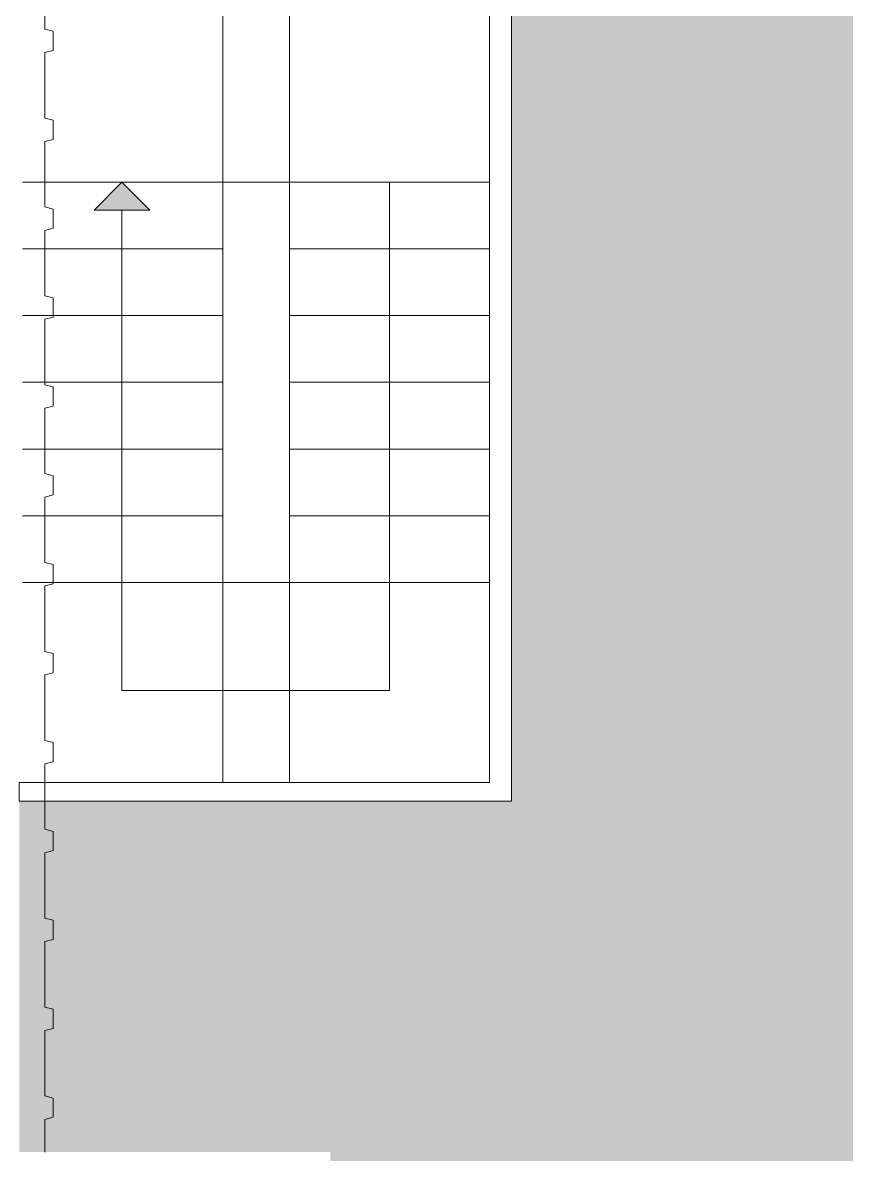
# Model space of a CAD drawing. Header units: millimetres. Extents: x 141848 to 1648660, y -465012 to -151356.
# Drawn here: x 244226 to 247932, y -253406 to -248314 of the extents above; entities that cross this region are included whole.
import ezdxf

# ---------------------------------------------------------------- set-up
doc = ezdxf.new("R2010")
doc.units = ezdxf.units.MM
doc.header["$MEASUREMENT"] = 0
for name, color, linetype in [('ASSIETTE', 7, 'Continuous'), ('Sols_ Dalles', 7, 'Continuous'), ('Structure - Murs extérieurs', 7, 'Continuous')]:
    doc.layers.add(name, color=color, linetype=linetype)

# ---------------------------------------------------------------- blocks, each defined once
blk = doc.blocks.new('Tôle profilée 25_10')
at = {"color": 7, "linetype": 'Continuous', "lineweight": 5}
for p, q in [((0, 5200), (0, 5052.775)), ((0, 5052.775), (-38, 5043.25)), ((-38, 5043.25), (-38, 4956.75)), ((-38, 4956.75), (0, 4947.225)), ((0, 4947.225), (0, 4800)), ((0, 4800), (0, 4652.775)), ((0, 4652.775), (-38, 4643.25)), ((-38, 4643.25), (-38, 4556.75)), ((-38, 4556.75), (0, 4547.225)), ((0, 4547.225), (0, 4400)), ((0, 4400), (0, 4252.775)), ((0, 4252.775), (-38, 4243.25)), ((-38, 4243.25), (-38, 4156.75)), ((-38, 4156.75), (0, 4147.225)), ((0, 4147.225), (0, 4000)), ((0, 4000), (0, 3852.775)), ((0, 3852.775), (-38, 3843.25)), ((-38, 3843.25), (-38, 3756.75)), ((-38, 3756.75), (0, 3747.225)), ((0, 3747.225), (0, 3600)), ((0, 3600), (0, 3452.775)), ((0, 3452.775), (-38, 3443.25)), ((-38, 3443.25), (-38, 3356.75)), ((-38, 3356.75), (0, 3347.225)), ((0, 3347.225), (0, 3200)), ((0, 3200), (0, 3052.775)), ((0, 3052.775), (-38, 3043.25)), ((-38, 3043.25), (-38, 2956.75)), ((-38, 2956.75), (0, 2947.225)), ((0, 2947.225), (0, 2800)), ((0, 2800), (0, 2652.775)), ((0, 2652.775), (-38, 2643.25)), ((-38, 2643.25), (-38, 2556.75)), ((-38, 2556.75), (0, 2547.225)), ((0, 2547.225), (0, 2400)), ((0, 2400), (0, 2252.775)), ((0, 2252.775), (-38, 2243.25)), ((-38, 2243.25), (-38, 2156.75)), ((-38, 2156.75), (0, 2147.225)), ((0, 2147.225), (0, 2000)), ((0, 2000), (0, 1852.775)), ((0, 1852.775), (-38, 1843.25)), ((-38, 1843.25), (-38, 1756.75)), ((-38, 1756.75), (0, 1747.225)), ((0, 1747.225), (0, 1600)), ((0, 1600), (0, 1452.775)), ((0, 1452.775), (-38, 1443.25)), ((-38, 1443.25), (-38, 1356.75)), ((-38, 1356.75), (0, 1347.225)), ((0, 1347.225), (0, 1200)), ((0, 1200), (0, 1052.775)), ((0, 1052.775), (-38, 1043.25)), ((-38, 1043.25), (-38, 956.75)), ((-38, 956.75), (0, 947.225)), ((0, 947.225), (0, 800)), ((0, 800), (0, 652.775)), ((0, 652.775), (-38, 643.25)), ((-38, 643.25), (-38, 556.75)), ((-38, 556.75), (0, 547.225)), ((0, 547.225), (0, 400)), ((0, 400), (0, 252.775)), ((0, 252.775), (-38, 243.25)), ((-38, 243.25), (-38, 156.75)), ((-38, 156.75), (0, 147.225)), ((0, 147.225), (0, 0))]:
    blk.add_line(p, q, dxfattribs=at)
blk = doc.blocks.new('Ligne_15_2', base_point=(244673, -251318.2))
at = {"layer": 'Structure - Murs extérieurs', "linetype": 'Continuous', "lineweight": 5, "true_color": 0x990000}
blk.add_hatch(color=14, dxfattribs=at).paths.add_polyline_path([(244673, -249032), (244548, -249157), (244798, -249157)])
at = {"layer": 'Structure - Murs extérieurs', "color": 14, "linetype": 'Continuous', "lineweight": 5, "true_color": 0x990000}
for p, q in [((244673, -249032), (244548, -249157)), ((244673, -249032), (244798, -249157)), ((244798, -249157), (244548, -249157))]:
    blk.add_line(p, q, dxfattribs=at)
at = {"layer": 'Structure - Murs extérieurs', "color": 8, "linetype": 'Continuous', "lineweight": 5}
blk.add_line((244673, -251318.2), (244673, -249157), dxfattribs=at)

msp = doc.modelspace()

# ---------------------------------------------------------------- hatches: boundary and pattern name
at = {"linetype": 'Continuous', "lineweight": 0, "true_color": 0x6f6f6f}
h = msp.add_hatch(color=8, dxfattribs=at)
h.paths.add_polyline_path([(141848.442, -275935.042), (141848.442, -295062.571), (269220.821, -293826.868), (269220.821, -270902.734), (268763.049, -270902.734), (254213.6, -271040.575), (254213.6, -163437.635), (153156.2, -163437.635), (153156.2, -271040.575), (153182.962, -271040.57), (153183.146, -272000.514, -0.40942736), (149183.681, -275935.042)])
h.paths.add_polyline_path([(158435.584, -260639.953), (155145.584, -260639.953), (155145.584, -248364.953), (155145.584, -243089.974), (155145.584, -242189.974), (158435.584, -242189.974)], flags=0)
h.paths.add_polyline_path([(196775.042, -260810.571), (196775.042, -222495.57), (186955.542, -222495.57), (186955.542, -218295.57), (196754.55, -218295.57), (196754.55, -208495.57), (196754.55, -204495.57), (193355.542, -204495.57), (193355.542, -201780.57), (193355.542, -195161.535), (195576.034, -195161.535), (195576.034, -189810.571), (217850.068, -189810.571), (217850.068, -262266.885), (245610.045, -262266.885), (245610.045, -253395.571), (245626.034, -253395.571), (246426.034, -253395.571), (247826.034, -253395.571), (247826.034, -248005.571), (247826.034, -246605.571), (245626.034, -246605.571), (245610.045, -246605.571), (245610.045, -171995.57), (212806.28, -171995.57), (161503.433, -171995.57), (161503.433, -193810.571), (161503.433, -230015.57), (161503.433, -260810.571)], flags=0)
h.paths.add_polyline_path([(162737.042, -269433.913, -0.09031866), (162858.773, -268727.623, -0.20144873), (163912.639, -267592.74, -0.10421145), (164718.006, -267415.055), (165317.979, -267409.371, -0.10404461), (166125.354, -267571.244, -0.23825546), (167284.257, -268953.318, -0.05518862), (167336.836, -269390.334), (167338.931, -269611.438), (167351.046, -270890.267), (167092.583, -271892.761, -0.26794919), (165370.083, -272909.124), (164770.11, -272914.808, -0.19371746), (163379.252, -272370.185, -0.07056876), (163028.663, -271931.262, -0.1316525), (162751.253, -270933.845)], flags=0)
h.paths.add_polyline_path([(173316.986, -273599.031), (173316.986, -273452.052), (173330.488, -267377.824, -0.3805567), (175316.986, -265609.826), (175394.714, -265609.826), (175394.714, -270609.826), (190394.714, -270609.826), (190394.714, -265609.826), (195356.191, -265609.826, -0.41421356), (196856.191, -267109.826), (196856.191, -273660.699, -0.34550161), (195137.285, -275433.432), (175327.752, -275599.002, -0.4157911)], flags=0)
h.paths.add_polyline_path([(205510.093, -271504.083, -0.13447393), (205230.948, -270484.937), (205230.948, -268984.937, -0.41421356), (207230.948, -266984.937), (207830.948, -266984.937, -0.41421356), (209830.948, -268984.937), (209830.948, -270484.937, -0.12882035), (209574.03, -271465.581, -0.27093629), (207830.948, -272484.937), (207230.948, -272484.937, -0.26498)], flags=0)
h.paths.add_polyline_path([(217862.687, -273329.325), (217869.949, -267730.336, -0.09856151), (218100.718, -266943.721), (218117.681, -266951.545, -0.258849), (219955.479, -265605.827), (219953.141, -265587.294), (220637.569, -265587.294), (220637.569, -265687.294), (220637.569, -270687.294), (250537.569, -270687.294), (250537.569, -265687.294), (252208.004, -265687.294), (254186.294, -265687.294), (254186.294, -267687.294), (254186.294, -271062.255, 0.00134576), (254186.323, -271073.021), (254197.209, -273095.233, -0.41421356), (252208.004, -275105.97), (243484.534, -275105.97, -0.00518896), (243431.438, -275116.103), (235447.992, -275196.191), (220071.012, -275253.24, -0.38655333), (217873.089, -273475.385, -0.02518922)], flags=0)
at = {"layer": 'Sols_ Dalles', "linetype": 'Continuous', "lineweight": 0, "true_color": 0x2e271c}
msp.add_hatch(color=250, dxfattribs=at).paths.add_polyline_path([(161503.433, -171995.57), (161503.433, -230015.57), (161503.433, -260810.571), (196775.042, -260810.571), (196775.042, -260795.571), (196775.042, -258649.982), (196775.042, -258010.558), (196775.042, -222495.57), (186955.542, -222495.57), (186955.542, -218295.57), (196754.55, -218295.57), (196754.55, -204495.57), (193355.542, -204495.57), (193355.542, -195161.535), (195576.034, -195161.535), (195576.034, -189810.571), (217805.542, -189810.571), (217805.542, -253395.57), (217805.542, -253415.571), (219205.542, -253415.571), (219205.542, -253395.57), (219205.542, -188410.571), (191955.542, -188410.571), (191955.542, -190035.076), (194140.476, -190023.061), (194160.967, -193749.52), (191976.034, -193761.535), (191955.542, -200380.57), (191955.542, -205895.57), (195354.55, -205895.57), (195354.55, -216895.57), (185555.542, -216895.57), (185555.542, -223895.57), (195354.55, -223895.57), (195354.55, -258649.982), (195354.55, -259410.571), (163990.222, -259410.571), (162860.681, -259410.571), (162860.681, -231415.57), (162860.681, -173395.57), (244226.034, -173395.57), (244226.034, -248005.571), (245626.034, -248005.571), (246426.034, -248005.571), (246426.034, -251817.03), (245610.045, -251817.03), (244211.034, -251817.03), (244211.034, -253395.571), (246426.034, -253395.571), (247826.034, -253395.571), (247826.034, -248005.571), (247826.034, -246605.571), (245626.034, -246605.571), (245626.034, -171995.57)])

# ---------------------------------------------------------------- linework, layer by layer
at = {"layer": 'ASSIETTE', "color": 7, "linetype": 'Continuous', "lineweight": 5}
for p, q in [((245126.034, -249032.03), (245126.034, -248090.571)), ((245426.034, -249032.03), (245426.034, -248090.571)), ((245126.034, -249032.03), (244226.034, -249032.03)), ((245126.034, -249032.03), (245426.034, -249032.03)), ((245126.034, -250832.03), (245126.034, -249032.03)), ((245426.034, -249032.03), (245426.034, -250832.03)), ((245426.034, -249032.03), (246326.034, -249032.03)), ((245126.034, -249332.03), (244226.034, -249332.03)), ((245426.034, -249332.03), (246326.034, -249332.03)), ((245126.034, -249632.03), (244226.034, -249632.03)), ((245426.034, -249632.03), (246326.034, -249632.03)), ((245126.034, -249932.03), (244226.034, -249932.03)), ((245426.034, -249932.03), (246326.034, -249932.03)), ((245126.034, -250232.03), (244226.034, -250232.03)), ((245426.034, -250232.03), (246326.034, -250232.03)), ((245126.034, -250532.03), (244226.034, -250532.03)), ((245426.034, -250532.03), (246326.034, -250532.03)), ((245126.034, -250832.03), (244226.034, -250832.03)), ((245426.034, -250832.03), (245126.034, -250832.03)), ((245126.034, -250832.03), (245126.034, -251732.03)), ((245426.034, -250832.03), (245426.034, -251732.03)), ((245426.034, -250832.03), (246326.034, -250832.03))]:
    msp.add_line(p, q, dxfattribs=at)
for points in [[(246426.034, -251732.03), (246426.034, -248005.571), (246326.034, -248005.571), (246326.034, -251732.03)], [(246426.034, -251732.03), (246426.034, -251817.03), (244211.034, -251817.03), (244211.034, -251732.03), (246326.034, -251732.03)]]:
    msp.add_lwpolyline(points, dxfattribs=at)
at = {"layer": 'Structure - Murs extérieurs', "color": 8, "linetype": 'Continuous', "lineweight": 5}
for p, q in [((245876.034, -249032.03), (245876.034, -251318.241)), ((245876.034, -251318.241), (244673.037, -251318.241))]:
    msp.add_line(p, q, dxfattribs=at)

# ---------------------------------------------------------------- block references
at = {"color": 7, "linetype": 'Continuous', "lineweight": 5, "xscale": -1, "zscale": 1000}
msp.add_blockref('Tôle profilée 25_10', (244326.034, -253395.571), dxfattribs=at)
at = {"layer": 'Structure - Murs extérieurs', "color": 8, "linetype": 'Continuous', "lineweight": 5}
msp.add_blockref('Ligne_15_2', (244673.037, -251318.241), dxfattribs=at)

doc.saveas('drawing.dxf')
